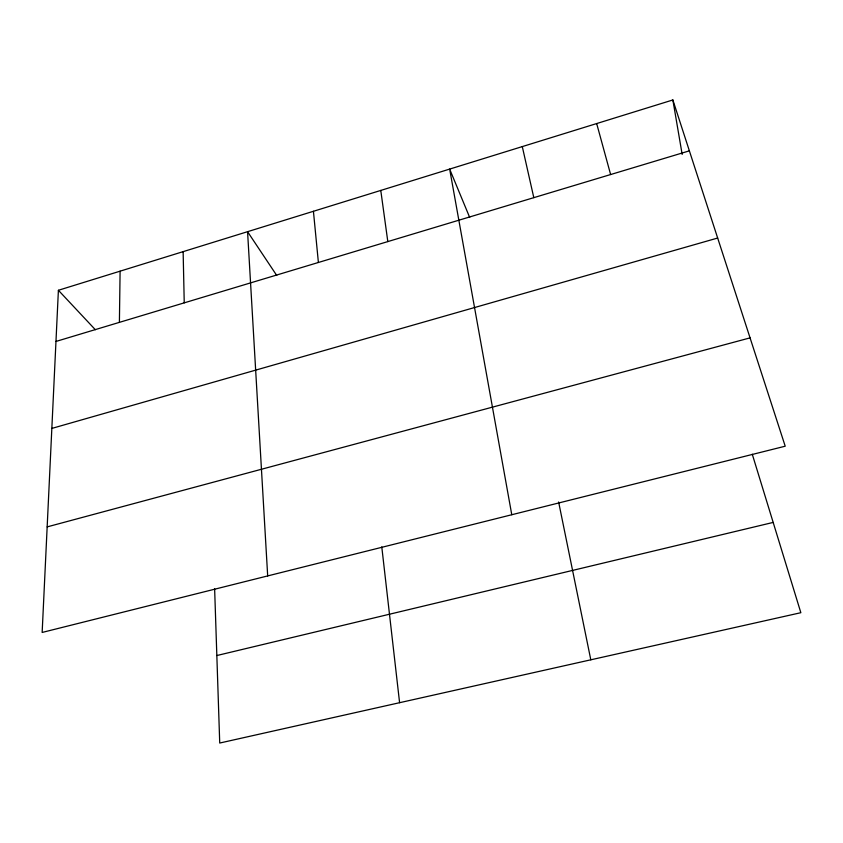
<?xml version="1.0" encoding="UTF-8"?>
<svg xmlns="http://www.w3.org/2000/svg" width="843" height="843" viewBox="0 0 843 843"><rect width="100%" height="100%" fill="white"/><g stroke="black" fill="none" stroke-linecap="round" stroke-linejoin="round"><path stroke-width="1.26" d="M119.4 322.363L120.096 271.172M58.399 290.277L42.15 632.45L785.212 446.2L672.862 99.959L58.399 290.277L95.343 329.718M55.975 341.447L689.374 150.844M51.845 428.413L717.667 238.032M47.166 526.886L750.059 337.874M216.83 655.538L773.168 522.418M276.736 275.461L247.568 231.688L267.684 575.917M469.677 217.41L449.656 169.085L511.775 514.736M752.272 454.229L800.85 612.703L219.728 743.041L214.628 588.762M596.675 123.552L610.627 174.543M522.291 146.598L533.809 197.662M558.624 501.996L590.806 659.816M672.862 99.959L682.177 154.448M380.773 190.423L387.812 241.593M381.784 546.865L399.593 702.704M313.427 211.287L318.391 262.479M183.131 251.646L184.238 302.848"/></g></svg>
